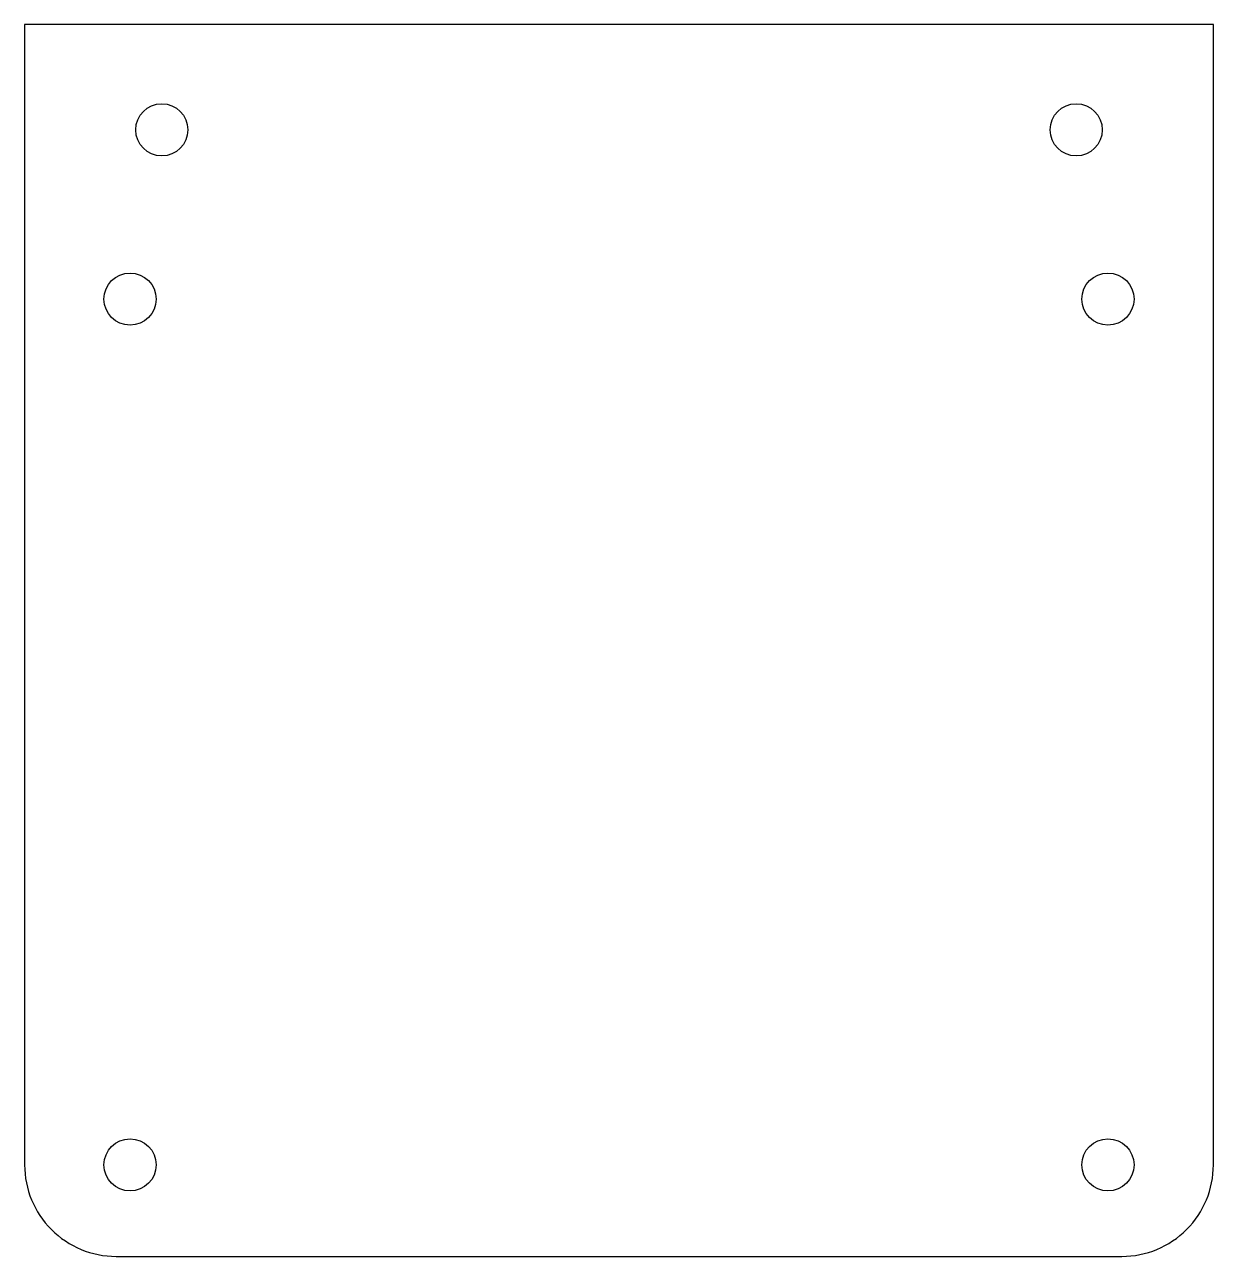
# Model space of a CAD drawing. Header units: millimetres. Extents: x -65 to 0, y -67.3 to 0.
import ezdxf

# ---------------------------------------------------------------- set-up
doc = ezdxf.new("R2010")
doc.units = ezdxf.units.MM

msp = doc.modelspace()

# ---------------------------------------------------------------- linework, layer by layer
msp.add_lwpolyline([(-65, -62.32, 0.414214), (-60, -67.32), (-5, -67.32, 0.414214), (0, -62.32), (0, 0), (-65, 0)], format="xyb", close=True)
for centre in [(-57.5, -5.75), (-7.5, -5.75), (-59.235, -15), (-5.765, -15), (-59.235, -62.32), (-5.765, -62.32)]:
    msp.add_circle(centre, 1.425)

doc.saveas('drawing.dxf')
